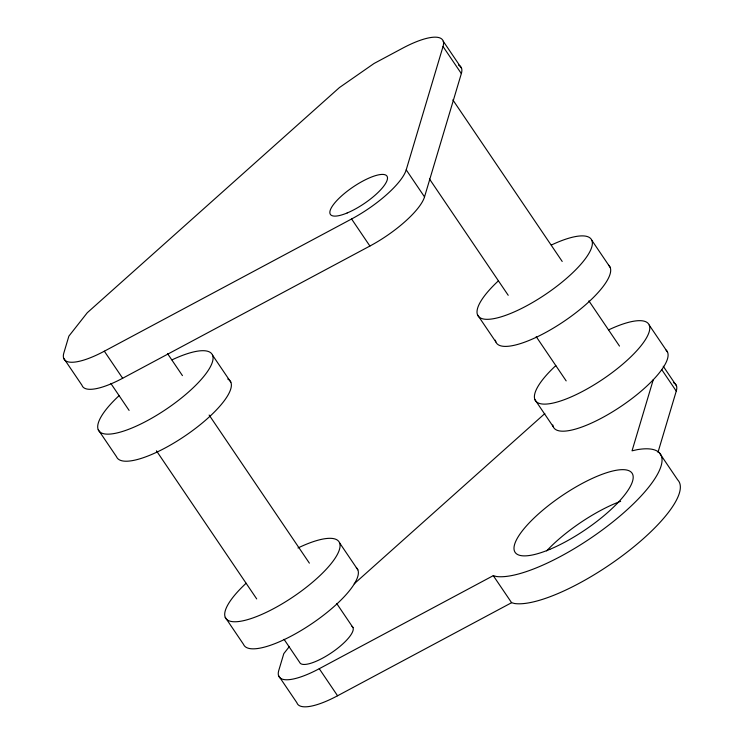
<?xml version="1.0" encoding="UTF-8"?>
<svg xmlns="http://www.w3.org/2000/svg" width="744" height="744" viewBox="0 0 744 744"><rect width="100%" height="100%" fill="white"/><g stroke="black" fill="none" stroke-linecap="round" stroke-linejoin="round"><path stroke-width="1.12" d="M406.215 169.846L443.033 46.519A56.944 16.638 -34.1 0 0 402.56 48.23L374.037 63.491L339.441 87.56L87.281 312.731L68.876 336.121L63.863 352.907A56.944 16.638 -34.1 0 0 104.337 351.196L351.587 218.987A56.944 16.638 -34.1 0 0 406.215 169.846L424.526 196.9A56.944 16.638 -34.1 0 1 369.898 246.041L122.648 378.259A56.944 16.638 -34.1 0 1 81.97 385.243L63.659 358.18M424.526 196.9L461.345 73.582A56.944 16.638 -34.1 0 0 458.518 65.128M653.297 379.607L632.037 450.827L637.18 449.674A104.783 30.616 -34.1 0 1 626.243 510.551A104.783 30.616 -34.1 0 1 496.248 576.461L493.281 575.651L319.26 668.707A56.944 16.638 -34.1 0 1 278.786 670.418L283.799 653.632L289.463 646.434M657.994 452.296L676.268 391.093A56.944 16.638 -34.1 0 0 673.441 382.639M354.2 583.817L544.831 413.58M278.582 675.692L296.893 702.745A56.944 16.638 -34.1 0 0 337.571 695.77L511.602 602.705L514.569 603.514A104.783 30.616 -34.1 0 0 624.365 554.234A104.783 30.616 -34.1 0 0 677.719 479.917L659.398 452.854M591.833 240.321L610.154 267.375M649.233 325.109L667.545 352.163M443.238 41.255L461.559 68.309M663.22 366.225L676.482 385.82M443.033 46.519L461.345 73.582M661.741 369.629L676.268 391.093M452.836 99.882L562.204 261.451M588.895 300.883L619.492 346.09M429.446 178.923L508.217 295.294M536.21 336.651L566.165 380.891M477.555 314.898L495.867 341.952M534.945 399.686L553.266 426.74M351.587 218.987L369.898 246.041M493.281 575.651L511.602 602.705M212.514 355.139L230.835 382.202M339.515 542.757L357.836 569.82M167.465 353.493L182.438 375.618M209.129 415.04L309.383 563.152M336.725 603.542L353 627.592M104.337 351.196L122.648 378.259M319.26 668.707L337.571 695.77M110.875 383.486L129.103 410.418M156.445 450.808L256.708 598.92M284.05 639.31L299.674 662.393A31.89 9.319 -34.1 0 0 332.345 652.172A31.89 9.319 -34.1 0 0 351.959 626.336M98.236 429.716L116.548 456.779A68.336 19.967 -34.1 0 0 187.776 434.04A68.336 19.967 -34.1 0 0 227.766 379.031M225.237 617.334L243.548 644.397A68.336 19.967 -34.1 0 0 312.322 623.351A68.336 19.967 -34.1 0 0 356.311 567.691M551.332 245.046A68.336 19.967 -34.1 0 1 585.537 258.484A68.336 19.967 -34.1 0 1 497.903 317.744A68.336 19.967 -34.1 0 1 498.434 280.813M608.629 265.255A68.336 19.967 -34.1 0 1 562.157 322.571A68.336 19.967 -34.1 0 1 495.392 340.185M608.722 329.834A68.336 19.967 -34.1 0 1 642.928 343.282A68.336 19.967 -34.1 0 1 555.303 402.532A68.336 19.967 -34.1 0 1 555.824 365.602M666.029 350.043A68.336 19.967 -34.1 0 1 619.557 407.359A68.336 19.967 -34.1 0 1 552.792 424.973M546.654 550.886A70.615 20.637 -34.1 0 1 620.645 501.298M172.013 359.863A68.336 19.967 -34.1 0 1 206.218 373.311A68.336 19.967 -34.1 0 1 118.584 432.571A68.336 19.967 -34.1 0 1 119.114 395.641M297.981 547.975A68.336 19.967 -34.1 0 1 333.554 560.465A68.336 19.967 -34.1 0 1 245.864 620.115A68.336 19.967 -34.1 0 1 246.115 583.259M347.178 212.961A34.168 9.988 -34.1 0 0 387.317 176.849A34.168 9.988 -34.1 0 0 341.496 195.998A34.168 9.988 -34.1 0 0 347.178 212.961M549.844 549.342A70.615 20.637 -34.1 0 0 632.809 474.709A70.615 20.637 -34.1 0 0 538.107 514.271A70.615 20.637 -34.1 0 0 549.844 549.342"/></g></svg>
